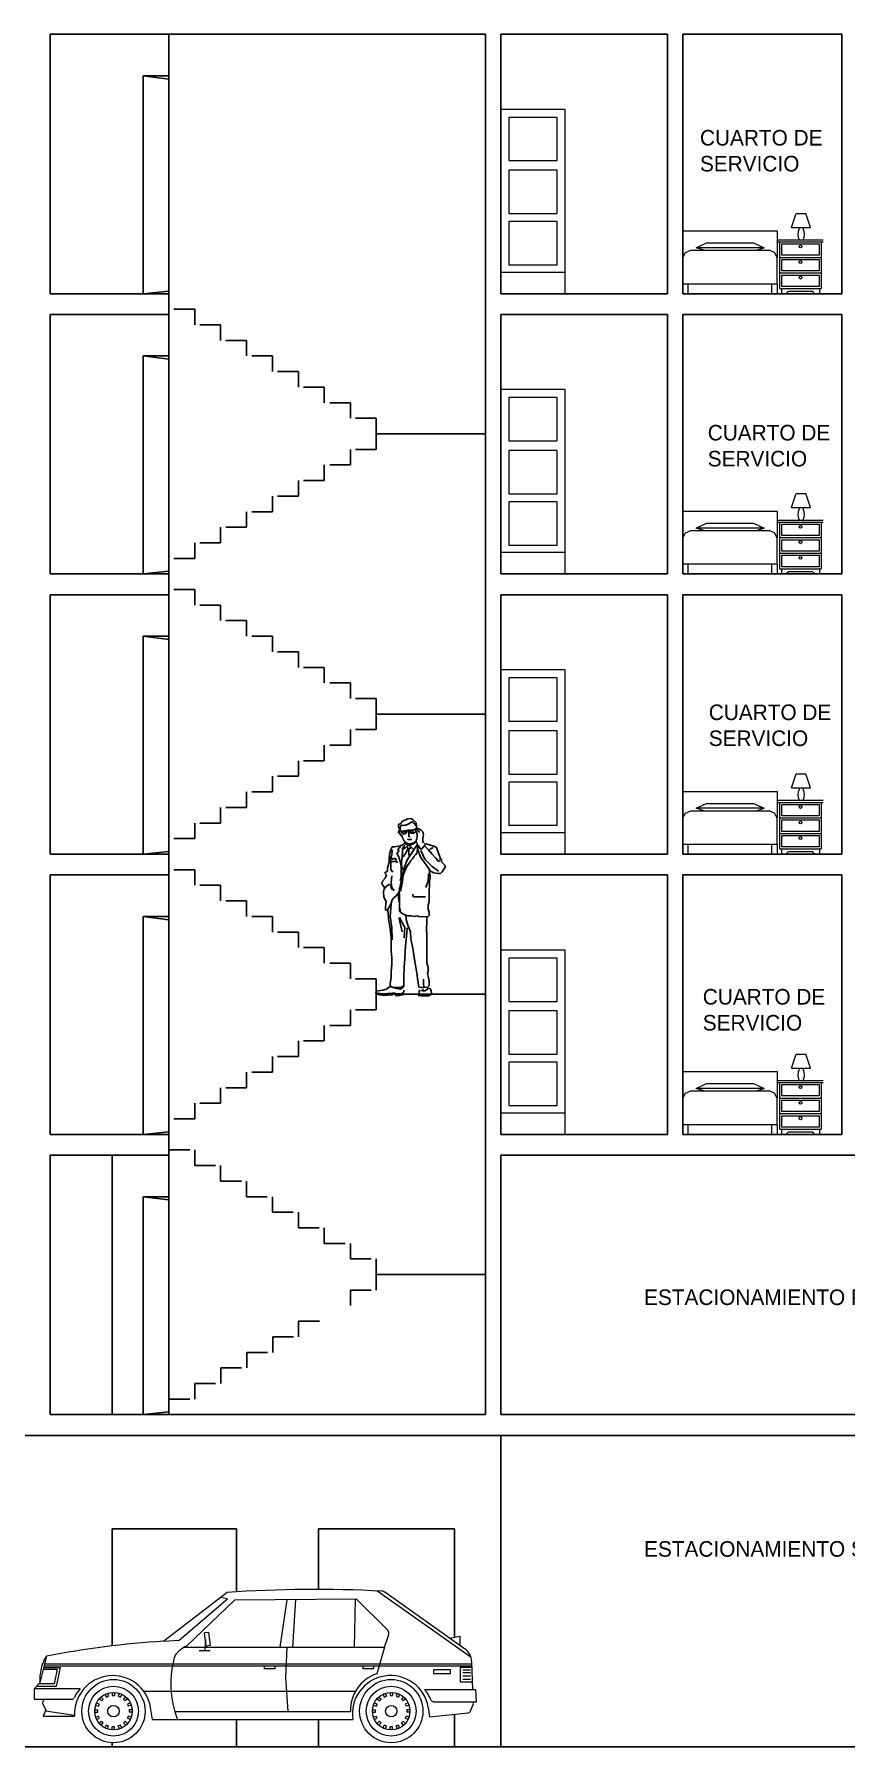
# Model space of a CAD drawing. Header units: metres. Extents: x -525 to 413, y -37 to 272.
# Drawn here: x 306.97 to 314.79, y 87.75 to 104.25 of the extents above; entities that cross this region are included whole.
import ezdxf

# ---------------------------------------------------------------- set-up
doc = ezdxf.new("R2010")
doc.units = ezdxf.units.M
doc.header["$MEASUREMENT"] = 0
doc.linetypes.add('0', pattern=[0])
doc.linetypes.add('DASHED', pattern=[70, 50, -20])
doc.layers.get('0').update_dxf_attribs({"color": 254})
for name, color, linetype, lineweight in [('0.Vehiculos', 254, 'Continuous', 13), ('AUTOS', 254, 'Continuous', 20), ('muebles', 254, 'Continuous', 5)]:
    doc.layers.add(name, color=color, linetype=linetype, lineweight=lineweight)
for name, color, linetype in [('CORTE123', 254, 'Continuous'), ('EFEC', 254, 'Continuous'), ('escalera', 254, 'DASHED'), ('PUERTAS', 254, 'Continuous'), ('TEXTURAS', 254, 'Continuous')]:
    doc.layers.add(name, color=color, linetype=linetype)
doc.styles.get("Standard").update_dxf_attribs({"font": 'HTOWERT.TTF', "height": 0.08})

# ---------------------------------------------------------------- blocks, each defined once
blk = doc.blocks.new('12FBED02')
at = {"color": 0, "linetype": 'ByBlock'}
for p, q in [((0, 26), (39, 26)), ((0, 15), (0, 26)), ((39, 26), (39, 15)), ((0, 15), (1.08, 17)), ((0, 4), (0, 15)), ((1.08, 17), (3.25, 18)), ((3.25, 18), (35.75, 18)), ((5.42, 19), (9.75, 21)), ((33.59, 19), (5.42, 19)), ((8.67, 18), (5.42, 19)), ((9.75, 21), (29.25, 21)), ((29.25, 21), (33.59, 19)), ((30.33, 18), (33.59, 19)), ((37.92, 17), (35.75, 18)), ((39, 15), (37.92, 17)), ((39, 4), (39, 15)), ((0, 4), (0, 0)), ((39, 4), (0, 4)), ((0, 0), (2.17, 0)), ((2.17, 0), (2.17, 4)), ((36.84, 0), (36.84, 4)), ((39, 0), (36.84, 0)), ((39, 4), (39, 0))]:
    blk.add_line(p, q, dxfattribs=at)
blk = doc.blocks.new('A$C5B027DEA')
at = {"color": 0}
for p, q in [((0.255, 1.726, -2.729), (0.229, 1.716, -2.729)), ((0.229, 1.716, -2.729), (0.229, 1.695, -2.729)), ((0.26, 1.742, -2.729), (0.255, 1.726, -2.729)), ((0.281, 1.758, -2.729), (0.26, 1.742, -2.729)), ((0.301, 1.763, -2.729), (0.281, 1.758, -2.729)), ((0.322, 1.773, -2.729), (0.301, 1.763, -2.729)), ((0.301, 1.711, -2.729), (0.327, 1.721, -2.729)), ((0.338, 1.778, -2.729), (0.322, 1.773, -2.729)), ((0.327, 1.721, -2.729), (0.353, 1.737, -2.729)), ((0.359, 1.773, -2.729), (0.338, 1.778, -2.729)), ((0.353, 1.737, -2.729), (0.374, 1.747, -2.729)), ((0.374, 1.768, -2.729), (0.359, 1.773, -2.729)), ((0.385, 1.752, -2.729), (0.374, 1.768, -2.729)), ((0.374, 1.747, -2.729), (0.374, 1.737, -2.729)), ((0.374, 1.737, -2.729), (0.379, 1.732, -2.729)), ((0.379, 1.732, -2.729), (0.395, 1.721, -2.729)), ((0.405, 1.732, -2.729), (0.385, 1.752, -2.729)), ((0.395, 1.721, -2.729), (0.4, 1.711, -2.729)), ((0.405, 1.716, -2.729), (0.405, 1.732, -2.729)), ((0.411, 1.68, -2.729), (0.405, 1.716, -2.729)), ((0.229, 1.695, -2.729), (0.239, 1.674, -2.729)), ((0.234, 1.654, -2.729), (0.229, 1.643, -2.729)), ((0.229, 1.628, -2.729), (0.234, 1.643, -2.729)), ((0.229, 1.643, -2.729), (0.229, 1.628, -2.729)), ((0.239, 1.674, -2.729), (0.234, 1.654, -2.729)), ((0.234, 1.654, -2.729), (0.244, 1.664, -2.729)), ((0.234, 1.654, -2.729), (0.239, 1.659, -2.729)), ((0.234, 1.643, -2.729), (0.234, 1.654, -2.729)), ((0.234, 1.643, -2.729), (0.234, 1.654, -2.729)), ((0.239, 1.633, -2.729), (0.234, 1.643, -2.729)), ((0.255, 1.602, -2.729), (0.238, 1.629, -2.729)), ((0.239, 1.659, -2.729), (0.244, 1.664, -2.729)), ((0.249, 1.648, -2.729), (0.239, 1.654, -2.729)), ((0.244, 1.685, -2.729), (0.249, 1.695, -2.729)), ((0.244, 1.664, -2.729), (0.244, 1.685, -2.729)), ((0.249, 1.695, -2.729), (0.26, 1.711, -2.729)), ((0.265, 1.648, -2.729), (0.249, 1.648, -2.729)), ((0.265, 1.633, -2.729), (0.255, 1.648, -2.729)), ((0.26, 1.607, -2.729), (0.255, 1.602, -2.729)), ((0.26, 1.711, -2.729), (0.275, 1.706, -2.729)), ((0.265, 1.602, -2.729), (0.26, 1.607, -2.729)), ((0.286, 1.654, -2.729), (0.265, 1.648, -2.729)), ((0.27, 1.622, -2.729), (0.265, 1.633, -2.729)), ((0.268, 1.587, -2.729), (0.265, 1.602, -2.729)), ((0.273, 1.572, -2.729), (0.268, 1.587, -2.729)), ((0.291, 1.622, -2.729), (0.27, 1.622, -2.729)), ((0.278, 1.567, -2.729), (0.273, 1.572, -2.729)), ((0.275, 1.706, -2.729), (0.291, 1.711, -2.729)), ((0.275, 1.638, -2.729), (0.301, 1.643, -2.729)), ((0.283, 1.554, -2.729), (0.278, 1.567, -2.729)), ((0.291, 1.55, -2.729), (0.283, 1.554, -2.729)), ((0.322, 1.659, -2.729), (0.286, 1.654, -2.729)), ((0.291, 1.711, -2.729), (0.301, 1.711, -2.729)), ((0.312, 1.638, -2.729), (0.291, 1.622, -2.729)), ((0.296, 1.544, -2.729), (0.291, 1.539, -2.729)), ((0.296, 1.544, -2.729), (0.322, 1.524, -2.729)), ((0.312, 1.659, -2.729), (0.312, 1.648, -2.729)), ((0.312, 1.648, -2.729), (0.312, 1.638, -2.729)), ((0.327, 1.659, -2.729), (0.322, 1.659, -2.729)), ((0.322, 1.57, -2.729), (0.338, 1.565, -2.729)), ((0.322, 1.565, -2.729), (0.322, 1.57, -2.729)), ((0.327, 1.565, -2.729), (0.322, 1.565, -2.729)), ((0.338, 1.659, -2.729), (0.327, 1.659, -2.729)), ((0.327, 1.648, -2.729), (0.333, 1.638, -2.729)), ((0.343, 1.565, -2.729), (0.327, 1.565, -2.729)), ((0.333, 1.638, -2.729), (0.333, 1.628, -2.729)), ((0.333, 1.628, -2.729), (0.333, 1.622, -2.729)), ((0.333, 1.622, -2.729), (0.333, 1.596, -2.729)), ((0.333, 1.596, -2.729), (0.338, 1.591, -2.729)), ((0.343, 1.659, -2.729), (0.338, 1.659, -2.729)), ((0.338, 1.591, -2.729), (0.343, 1.596, -2.729)), ((0.374, 1.659, -2.729), (0.343, 1.659, -2.729)), ((0.343, 1.654, -2.729), (0.348, 1.633, -2.729)), ((0.353, 1.565, -2.729), (0.343, 1.565, -2.729)), ((0.348, 1.633, -2.729), (0.353, 1.628, -2.729)), ((0.353, 1.628, -2.729), (0.369, 1.628, -2.729)), ((0.364, 1.565, -2.729), (0.353, 1.565, -2.729)), ((0.359, 1.643, -2.729), (0.379, 1.643, -2.729)), ((0.369, 1.628, -2.729), (0.385, 1.628, -2.729)), ((0.379, 1.664, -2.729), (0.374, 1.659, -2.729)), ((0.374, 1.529, -2.729), (0.395, 1.544, -2.729)), ((0.395, 1.669, -2.729), (0.379, 1.664, -2.729)), ((0.385, 1.628, -2.729), (0.395, 1.638, -2.729)), ((0.39, 1.534, -2.729), (0.405, 1.544, -2.729)), ((0.4, 1.674, -2.729), (0.395, 1.669, -2.729)), ((0.395, 1.638, -2.729), (0.405, 1.638, -2.729)), ((0.404, 1.648, -2.729), (0.397, 1.661, -2.729)), ((0.4, 1.711, -2.729), (0.411, 1.695, -2.729)), ((0.411, 1.68, -2.729), (0.4, 1.674, -2.729)), ((0.4, 1.674, -2.729), (0.411, 1.669, -2.729)), ((0.411, 1.674, -2.729), (0.4, 1.674, -2.729)), ((0.416, 1.622, -2.729), (0.404, 1.648, -2.729)), ((0.405, 1.555, -2.729), (0.411, 1.576, -2.729)), ((0.405, 1.539, -2.729), (0.405, 1.555, -2.729)), ((0.436, 1.674, -2.729), (0.411, 1.674, -2.729)), ((0.411, 1.669, -2.729), (0.426, 1.648, -2.729)), ((0.411, 1.576, -2.729), (0.416, 1.591, -2.729)), ((0.416, 1.617, -2.729), (0.416, 1.622, -2.729)), ((0.416, 1.602, -2.729), (0.416, 1.617, -2.729)), ((0.416, 1.591, -2.729), (0.416, 1.602, -2.729)), ((0.426, 1.648, -2.729), (0.442, 1.638, -2.729)), ((0.457, 1.659, -2.729), (0.436, 1.674, -2.729)), ((0.476, 1.639, -2.729), (0.457, 1.659, -2.729)), ((0.473, 1.586, -2.729), (0.478, 1.612, -2.729)), ((0.473, 1.565, -2.729), (0.473, 1.586, -2.729)), ((0.473, 1.544, -2.729), (0.473, 1.565, -2.729)), ((0.478, 1.534, -2.729), (0.473, 1.544, -2.729)), ((0.476, 1.628, -2.729), (0.476, 1.639, -2.729)), ((0.478, 1.612, -2.729), (0.476, 1.628, -2.729)), ((0.135, 1.368, -2.729), (0.14, 1.42, -2.729)), ((0.14, 1.42, -2.729), (0.151, 1.466, -2.729)), ((0.151, 1.466, -2.729), (0.161, 1.466, -2.729)), ((0.161, 1.414, -2.729), (0.151, 1.383, -2.729)), ((0.151, 1.383, -2.729), (0.151, 1.264, -2.729)), ((0.156, 1.472, -2.729), (0.166, 1.492, -2.729)), ((0.166, 1.378, -2.729), (0.156, 1.373, -2.729)), ((0.161, 1.466, -2.729), (0.166, 1.451, -2.729)), ((0.166, 1.451, -2.729), (0.161, 1.414, -2.729)), ((0.166, 1.492, -2.729), (0.192, 1.492, -2.729)), ((0.177, 1.362, -2.729), (0.166, 1.378, -2.729)), ((0.197, 1.378, -2.729), (0.182, 1.373, -2.729)), ((0.192, 1.492, -2.729), (0.223, 1.498, -2.729)), ((0.208, 1.357, -2.729), (0.197, 1.378, -2.729)), ((0.213, 1.425, -2.729), (0.234, 1.456, -2.729)), ((0.229, 1.399, -2.729), (0.213, 1.425, -2.729)), ((0.218, 1.466, -2.729), (0.229, 1.477, -2.729)), ((0.234, 1.456, -2.729), (0.218, 1.466, -2.729)), ((0.223, 1.498, -2.729), (0.249, 1.503, -2.729)), ((0.229, 1.477, -2.729), (0.249, 1.492, -2.729)), ((0.244, 1.347, -2.729), (0.229, 1.399, -2.729)), ((0.249, 1.503, -2.729), (0.27, 1.513, -2.729)), ((0.265, 1.394, -2.729), (0.26, 1.342, -2.729)), ((0.27, 1.44, -2.729), (0.265, 1.394, -2.729)), ((0.27, 1.513, -2.729), (0.286, 1.529, -2.729)), ((0.291, 1.513, -2.729), (0.27, 1.477, -2.729)), ((0.27, 1.477, -2.729), (0.27, 1.44, -2.729)), ((0.275, 1.466, -2.729), (0.286, 1.477, -2.729)), ((0.286, 1.409, -2.729), (0.275, 1.394, -2.729)), ((0.286, 1.477, -2.729), (0.301, 1.487, -2.729)), ((0.301, 1.43, -2.729), (0.286, 1.409, -2.729)), ((0.291, 1.539, -2.729), (0.291, 1.529, -2.729)), ((0.291, 1.529, -2.729), (0.307, 1.518, -2.729)), ((0.301, 1.487, -2.729), (0.317, 1.498, -2.729)), ((0.312, 1.451, -2.729), (0.301, 1.43, -2.729)), ((0.307, 1.518, -2.729), (0.322, 1.513, -2.729)), ((0.327, 1.378, -2.729), (0.307, 1.336, -2.729)), ((0.312, 1.492, -2.729), (0.322, 1.487, -2.729)), ((0.322, 1.472, -2.729), (0.312, 1.451, -2.729)), ((0.317, 1.498, -2.729), (0.327, 1.508, -2.729)), ((0.322, 1.524, -2.729), (0.348, 1.524, -2.729)), ((0.322, 1.513, -2.729), (0.338, 1.508, -2.729)), ((0.322, 1.487, -2.729), (0.322, 1.472, -2.729)), ((0.327, 1.508, -2.729), (0.338, 1.508, -2.729)), ((0.359, 1.425, -2.729), (0.327, 1.378, -2.729)), ((0.333, 1.477, -2.729), (0.333, 1.466, -2.729)), ((0.338, 1.477, -2.729), (0.333, 1.477, -2.729)), ((0.333, 1.466, -2.729), (0.333, 1.435, -2.729)), ((0.333, 1.435, -2.729), (0.333, 1.409, -2.729)), ((0.333, 1.409, -2.729), (0.338, 1.404, -2.729)), ((0.338, 1.508, -2.729), (0.353, 1.513, -2.729)), ((0.338, 1.508, -2.729), (0.343, 1.503, -2.729)), ((0.353, 1.482, -2.729), (0.338, 1.477, -2.729)), ((0.343, 1.503, -2.729), (0.353, 1.492, -2.729)), ((0.348, 1.524, -2.729), (0.374, 1.529, -2.729)), ((0.348, 1.498, -2.729), (0.353, 1.482, -2.729)), ((0.353, 1.513, -2.729), (0.369, 1.518, -2.729)), ((0.353, 1.492, -2.729), (0.369, 1.477, -2.729)), ((0.353, 1.357, -2.729), (0.369, 1.373, -2.729)), ((0.39, 1.477, -2.729), (0.359, 1.425, -2.729)), ((0.369, 1.518, -2.729), (0.374, 1.518, -2.729)), ((0.369, 1.477, -2.729), (0.374, 1.472, -2.729)), ((0.369, 1.373, -2.729), (0.385, 1.399, -2.729)), ((0.374, 1.518, -2.729), (0.39, 1.534, -2.729)), ((0.385, 1.399, -2.729), (0.4, 1.414, -2.729)), ((0.421, 1.518, -2.729), (0.39, 1.477, -2.729)), ((0.4, 1.414, -2.729), (0.411, 1.43, -2.729)), ((0.416, 1.529, -2.729), (0.405, 1.539, -2.729)), ((0.411, 1.43, -2.729), (0.416, 1.435, -2.729)), ((0.416, 1.508, -2.729), (0.416, 1.529, -2.729)), ((0.421, 1.498, -2.729), (0.416, 1.472, -2.729)), ((0.416, 1.472, -2.729), (0.426, 1.487, -2.729)), ((0.416, 1.461, -2.729), (0.426, 1.461, -2.729)), ((0.416, 1.451, -2.729), (0.416, 1.461, -2.729)), ((0.416, 1.435, -2.729), (0.416, 1.451, -2.729)), ((0.426, 1.508, -2.729), (0.421, 1.498, -2.729)), ((0.426, 1.487, -2.729), (0.431, 1.503, -2.729)), ((0.426, 1.466, -2.729), (0.436, 1.425, -2.729)), ((0.431, 1.503, -2.729), (0.436, 1.492, -2.729)), ((0.436, 1.492, -2.729), (0.447, 1.477, -2.729)), ((0.436, 1.425, -2.729), (0.457, 1.378, -2.729)), ((0.447, 1.477, -2.729), (0.457, 1.466, -2.729)), ((0.452, 1.456, -2.729), (0.494, 1.368, -2.729)), ((0.457, 1.466, -2.729), (0.478, 1.492, -2.729)), ((0.457, 1.378, -2.729), (0.499, 1.321, -2.729)), ((0.478, 1.492, -2.729), (0.499, 1.518, -2.729)), ((0.499, 1.518, -2.729), (0.488, 1.529, -2.729)), ((0.494, 1.498, -2.729), (0.525, 1.466, -2.729)), ((0.54, 1.513, -2.729), (0.504, 1.524, -2.729)), ((0.525, 1.466, -2.729), (0.566, 1.42, -2.729)), ((0.582, 1.498, -2.729), (0.54, 1.513, -2.729)), ((0.54, 1.461, -2.729), (0.551, 1.472, -2.729)), ((0.551, 1.472, -2.729), (0.577, 1.487, -2.729)), ((0.566, 1.42, -2.729), (0.603, 1.378, -2.729)), ((0.608, 1.487, -2.729), (0.582, 1.498, -2.729)), ((0.603, 1.378, -2.729), (0.629, 1.347, -2.729)), ((0.629, 1.43, -2.729), (0.608, 1.487, -2.729)), ((0.652, 1.366, -2.729), (0.629, 1.43, -2.729)), ((0.66, 1.362, -2.729), (0.639, 1.373, -2.729)), ((0.094, 1.238, -2.729), (0.114, 1.243, -2.729)), ((0.094, 1.227, -2.729), (0.094, 1.238, -2.729)), ((0.109, 1.212, -2.729), (0.094, 1.227, -2.729)), ((0.094, 1.18, -2.729), (0.109, 1.212, -2.729)), ((0.114, 1.243, -2.729), (0.12, 1.258, -2.729)), ((0.12, 1.284, -2.729), (0.135, 1.336, -2.729)), ((0.12, 1.258, -2.729), (0.12, 1.284, -2.729)), ((0.135, 1.336, -2.729), (0.135, 1.368, -2.729)), ((0.151, 1.331, -2.729), (0.156, 1.342, -2.729)), ((0.151, 1.264, -2.729), (0.171, 1.238, -2.729)), ((0.156, 1.342, -2.729), (0.171, 1.347, -2.729)), ((0.156, 1.134, -2.729), (0.161, 1.201, -2.729)), ((0.171, 1.347, -2.729), (0.187, 1.347, -2.729)), ((0.187, 1.347, -2.729), (0.203, 1.347, -2.729)), ((0.203, 1.347, -2.729), (0.213, 1.342, -2.729)), ((0.213, 1.342, -2.729), (0.218, 1.331, -2.729)), ((0.255, 1.3, -2.729), (0.244, 1.347, -2.729)), ((0.255, 1.243, -2.729), (0.255, 1.3, -2.729)), ((0.255, 1.196, -2.729), (0.255, 1.243, -2.729)), ((0.27, 1.217, -2.729), (0.255, 1.144, -2.729)), ((0.26, 1.342, -2.729), (0.26, 1.305, -2.729)), ((0.26, 1.305, -2.729), (0.27, 1.274, -2.729)), ((0.265, 1.128, -2.729), (0.275, 1.206, -2.729)), ((0.286, 1.279, -2.729), (0.27, 1.217, -2.729)), ((0.27, 1.274, -2.729), (0.27, 1.264, -2.729)), ((0.275, 1.206, -2.729), (0.291, 1.253, -2.729)), ((0.307, 1.336, -2.729), (0.286, 1.279, -2.729)), ((0.291, 1.253, -2.729), (0.312, 1.295, -2.729)), ((0.312, 1.295, -2.729), (0.327, 1.316, -2.729)), ((0.327, 1.316, -2.729), (0.343, 1.336, -2.729)), ((0.343, 1.336, -2.729), (0.353, 1.357, -2.729)), ((0.494, 1.368, -2.729), (0.566, 1.295, -2.729)), ((0.499, 1.321, -2.729), (0.54, 1.264, -2.729)), ((0.53, 1.222, -2.729), (0.525, 1.149, -2.729)), ((0.54, 1.264, -2.729), (0.54, 1.227, -2.729)), ((0.54, 1.264, -2.729), (0.551, 1.248, -2.729)), ((0.54, 1.227, -2.729), (0.546, 1.206, -2.729)), ((0.546, 1.206, -2.729), (0.546, 1.175, -2.729)), ((0.551, 1.248, -2.729), (0.582, 1.232, -2.729)), ((0.566, 1.295, -2.729), (0.629, 1.248, -2.729)), ((0.582, 1.232, -2.729), (0.629, 1.227, -2.729)), ((0.629, 1.347, -2.729), (0.644, 1.352, -2.729)), ((0.629, 1.227, -2.729), (0.65, 1.227, -2.729)), ((0.65, 1.227, -2.729), (0.665, 1.243, -2.729)), ((0.66, 1.342, -2.729), (0.66, 1.362, -2.729)), ((0.696, 1.305, -2.729), (0.66, 1.342, -2.729)), ((0.665, 1.243, -2.729), (0.696, 1.29, -2.729)), ((0.696, 1.29, -2.729), (0.696, 1.305, -2.729)), ((0.062, 1.118, -2.729), (0.068, 1.149, -2.729)), ((0.073, 1.108, -2.729), (0.062, 1.118, -2.729)), ((0.068, 1.149, -2.729), (0.094, 1.18, -2.729)), ((0.094, 1.076, -2.729), (0.073, 1.108, -2.729)), ((0.078, 1.035, -2.729), (0.083, 1.066, -2.729)), ((0.083, 0.993, -2.729), (0.078, 1.035, -2.729)), ((0.083, 1.066, -2.729), (0.104, 1.097, -2.729)), ((0.104, 1.097, -2.729), (0.13, 1.113, -2.729)), ((0.13, 1.113, -2.729), (0.135, 1.118, -2.729)), ((0.135, 1.118, -2.729), (0.151, 1.102, -2.729)), ((0.151, 1.102, -2.729), (0.156, 1.076, -2.729)), ((0.161, 1.087, -2.729), (0.156, 1.134, -2.729)), ((0.156, 1.076, -2.729), (0.177, 1.061, -2.729)), ((0.187, 1.056, -2.729), (0.161, 1.087, -2.729)), ((0.177, 1.061, -2.729), (0.187, 1.056, -2.729)), ((0.234, 1.04, -2.729), (0.203, 0.998, -2.729)), ((0.234, 1.035, -2.729), (0.229, 1.009, -2.729)), ((0.239, 1.071, -2.729), (0.234, 1.035, -2.729)), ((0.255, 1.144, -2.729), (0.239, 1.071, -2.729)), ((0.244, 1.154, -2.729), (0.255, 1.196, -2.729)), ((0.249, 1.045, -2.729), (0.265, 1.128, -2.729)), ((0.525, 1.149, -2.729), (0.504, 1.087, -2.729)), ((0.54, 1.102, -2.729), (0.535, 1.061, -2.729)), ((0.535, 1.061, -2.729), (0.535, 1.024, -2.729)), ((0.546, 1.175, -2.729), (0.54, 1.154, -2.729)), ((0.54, 1.154, -2.729), (0.54, 1.134, -2.729)), ((0.54, 1.134, -2.729), (0.54, 1.102, -2.729)), ((0.094, 0.962, -2.729), (0.083, 0.993, -2.729)), ((0.104, 0.946, -2.729), (0.094, 0.962, -2.729)), ((0.099, 0.889, -2.729), (0.104, 0.946, -2.729)), ((0.099, 0.858, -2.729), (0.099, 0.889, -2.729)), ((0.109, 0.858, -2.729), (0.099, 0.858, -2.729)), ((0.12, 0.863, -2.729), (0.109, 0.858, -2.729)), ((0.13, 0.879, -2.729), (0.12, 0.863, -2.729)), ((0.12, 0.868, -2.729), (0.125, 0.832, -2.729)), ((0.151, 0.92, -2.729), (0.13, 0.879, -2.729)), ((0.145, 0.796, -2.729), (0.156, 0.92, -2.729)), ((0.166, 0.962, -2.729), (0.151, 0.92, -2.729)), ((0.182, 0.983, -2.729), (0.166, 0.962, -2.729)), ((0.203, 0.998, -2.729), (0.182, 0.983, -2.729)), ((0.229, 1.009, -2.729), (0.229, 0.983, -2.729)), ((0.229, 0.983, -2.729), (0.239, 0.926, -2.729)), ((0.239, 1.004, -2.729), (0.239, 1.024, -2.729)), ((0.239, 0.967, -2.729), (0.239, 1.004, -2.729)), ((0.239, 0.931, -2.729), (0.239, 0.967, -2.729)), ((0.239, 0.9, -2.729), (0.239, 0.931, -2.729)), ((0.239, 0.926, -2.729), (0.239, 0.889, -2.729)), ((0.239, 0.853, -2.729), (0.239, 0.9, -2.729)), ((0.239, 0.889, -2.729), (0.249, 0.848, -2.729)), ((0.374, 1.019, -2.729), (0.374, 1.004, -2.729)), ((0.374, 1.004, -2.729), (0.379, 0.993, -2.729)), ((0.379, 0.993, -2.729), (0.395, 0.993, -2.729)), ((0.395, 0.993, -2.729), (0.436, 0.993, -2.729)), ((0.436, 0.993, -2.729), (0.478, 0.993, -2.729)), ((0.478, 0.993, -2.729), (0.499, 0.993, -2.729)), ((0.535, 0.946, -2.729), (0.525, 0.91, -2.729)), ((0.525, 0.91, -2.729), (0.525, 0.868, -2.729)), ((0.525, 0.868, -2.729), (0.535, 0.837, -2.729)), ((0.535, 1.024, -2.729), (0.535, 0.988, -2.729)), ((0.535, 0.988, -2.729), (0.535, 0.946, -2.729)), ((0.125, 0.832, -2.729), (0.13, 0.77, -2.729)), ((0.13, 0.77, -2.729), (0.145, 0.671, -2.729)), ((0.161, 0.686, -2.729), (0.145, 0.796, -2.729)), ((0.166, 0.562, -2.729), (0.161, 0.686, -2.729)), ((0.239, 0.785, -2.729), (0.234, 0.775, -2.729)), ((0.234, 0.775, -2.729), (0.265, 0.64, -2.729)), ((0.255, 0.832, -2.729), (0.239, 0.853, -2.729)), ((0.291, 0.686, -2.729), (0.239, 0.785, -2.729)), ((0.286, 0.816, -2.729), (0.255, 0.832, -2.729)), ((0.322, 0.801, -2.729), (0.286, 0.816, -2.729)), ((0.286, 0.582, -2.729), (0.291, 0.686, -2.729)), ((0.307, 0.764, -2.729), (0.301, 0.816, -2.729)), ((0.322, 0.707, -2.729), (0.307, 0.764, -2.729)), ((0.359, 0.801, -2.729), (0.322, 0.801, -2.729)), ((0.348, 0.64, -2.729), (0.322, 0.707, -2.729)), ((0.39, 0.796, -2.729), (0.359, 0.801, -2.729)), ((0.411, 0.801, -2.729), (0.39, 0.796, -2.729)), ((0.431, 0.796, -2.729), (0.411, 0.801, -2.729)), ((0.468, 0.79, -2.729), (0.431, 0.796, -2.729)), ((0.525, 0.796, -2.729), (0.468, 0.79, -2.729)), ((0.514, 0.754, -2.729), (0.509, 0.655, -2.729)), ((0.514, 0.79, -2.729), (0.514, 0.754, -2.729)), ((0.535, 0.806, -2.729), (0.525, 0.796, -2.729)), ((0.535, 0.837, -2.729), (0.535, 0.806, -2.729)), ((0.145, 0.671, -2.729), (0.156, 0.577, -2.729)), ((0.156, 0.577, -2.729), (0.156, 0.447, -2.729)), ((0.296, 0.452, -2.729), (0.301, 0.536, -2.729)), ((0.301, 0.536, -2.729), (0.312, 0.629, -2.729)), ((0.312, 0.629, -2.729), (0.317, 0.681, -2.729)), ((0.353, 0.567, -2.729), (0.348, 0.64, -2.729)), ((0.374, 0.478, -2.729), (0.353, 0.567, -2.729)), ((0.509, 0.655, -2.729), (0.514, 0.624, -2.729)), ((0.514, 0.624, -2.729), (0.514, 0.598, -2.729)), ((0.514, 0.598, -2.729), (0.514, 0.556, -2.729)), ((0.514, 0.556, -2.729), (0.514, 0.515, -2.729)), ((0.514, 0.515, -2.729), (0.514, 0.468, -2.729)), ((0.156, 0.447, -2.729), (0.161, 0.385, -2.729)), ((0.161, 0.385, -2.729), (0.161, 0.317, -2.729)), ((0.286, 0.286, -2.729), (0.291, 0.369, -2.729)), ((0.291, 0.369, -2.729), (0.296, 0.452, -2.729)), ((0.385, 0.385, -2.729), (0.374, 0.478, -2.729)), ((0.4, 0.307, -2.729), (0.385, 0.385, -2.729)), ((0.514, 0.468, -2.729), (0.514, 0.432, -2.729)), ((0.514, 0.432, -2.729), (0.514, 0.364, -2.729)), ((0.514, 0.364, -2.729), (0.514, 0.328, -2.729)), ((0.156, 0.182, -2.729), (0.145, 0.125, -2.729)), ((0.161, 0.317, -2.729), (0.156, 0.244, -2.729)), ((0.156, 0.244, -2.729), (0.156, 0.182, -2.729)), ((0.281, 0.192, -2.729), (0.286, 0.286, -2.729)), ((0.281, 0.125, -2.729), (0.281, 0.192, -2.729)), ((0.411, 0.229, -2.729), (0.4, 0.307, -2.729)), ((0.421, 0.151, -2.729), (0.411, 0.229, -2.729)), ((0.514, 0.328, -2.729), (0.525, 0.286, -2.729)), ((0.525, 0.244, -2.729), (0.52, 0.224, -2.729)), ((0.52, 0.224, -2.729), (0.525, 0.198, -2.729)), ((0.525, 0.286, -2.729), (0.525, 0.244, -2.729)), ((0.525, 0.198, -2.729), (0.535, 0.146, -2.729)), ((0.005, 0.047, -2.729), (0, 0.031, -2.729)), ((0, 0.031, -2.729), (0.068, 0.021, -2.729)), ((0.026, 0.052, -2.729), (0.005, 0.047, -2.729)), ((0.005, 0.016, -2.729), (0.078, 0.005, -2.729)), ((0.073, 0.057, -2.729), (0.026, 0.052, -2.729)), ((0.068, 0.021, -2.729), (0.166, 0.026, -2.729)), ((0.109, 0.068, -2.729), (0.073, 0.057, -2.729)), ((0.078, 0.005, -2.729), (0.166, 0.01, -2.729)), ((0.13, 0.083, -2.729), (0.109, 0.068, -2.729)), ((0.151, 0.094, -2.729), (0.13, 0.083, -2.729)), ((0.145, 0.125, -2.729), (0.145, 0.099, -2.729)), ((0.145, 0.099, -2.729), (0.171, 0.083, -2.729)), ((0.166, 0.026, -2.729), (0.192, 0.026, -2.729)), ((0.166, 0.01, -2.729), (0.182, 0.021, -2.729)), ((0.171, 0.083, -2.729), (0.197, 0.083, -2.729)), ((0.208, 0.073, -2.729), (0.177, 0.083, -2.729)), ((0.192, 0.026, -2.729), (0.203, 0.021, -2.729)), ((0.197, 0.083, -2.729), (0.249, 0.083, -2.729)), ((0.197, 0.005, -2.729), (0.239, 0.005, -2.729)), ((0.203, 0.021, -2.729), (0.26, 0.021, -2.729)), ((0.244, 0.068, -2.729), (0.208, 0.073, -2.729)), ((0.239, 0.005, -2.729), (0.275, 0.01, -2.729)), ((0.275, 0.083, -2.729), (0.244, 0.068, -2.729)), ((0.249, 0.083, -2.729), (0.281, 0.094, -2.729)), ((0.26, 0.021, -2.729), (0.281, 0.036, -2.729)), ((0.265, 0.099, -2.729), (0.27, 0.078, -2.729)), ((0.27, 0.078, -2.729), (0.275, 0.083, -2.729)), ((0.281, 0.094, -2.729), (0.281, 0.125, -2.729)), ((0.281, 0.036, -2.729), (0.281, 0.057, -2.729)), ((0.431, 0.088, -2.729), (0.421, 0.151, -2.729)), ((0.426, 0.005, -2.729), (0.457, 0, -2.729)), ((0.457, 0.083, -2.729), (0.431, 0.088, -2.729)), ((0.436, 0.042, -2.729), (0.431, 0.021, -2.729)), ((0.431, 0.021, -2.729), (0.447, 0.016, -2.729)), ((0.442, 0.062, -2.729), (0.436, 0.042, -2.729)), ((0.447, 0.016, -2.729), (0.473, 0.016, -2.729)), ((0.483, 0.083, -2.729), (0.457, 0.083, -2.729)), ((0.462, 0.057, -2.729), (0.483, 0.062, -2.729)), ((0.462, 0.052, -2.729), (0.462, 0.057, -2.729)), ((0.468, 0.052, -2.729), (0.462, 0.052, -2.729)), ((0.494, 0.052, -2.729), (0.468, 0.052, -2.729)), ((0.473, 0.016, -2.729), (0.504, 0.016, -2.729)), ((0.478, 0.125, -2.729), (0.478, 0.166, -2.729)), ((0.483, 0.088, -2.729), (0.478, 0.125, -2.729)), ((0.52, 0.088, -2.729), (0.483, 0.083, -2.729)), ((0.514, 0.062, -2.729), (0.494, 0.052, -2.729)), ((0.504, 0.016, -2.729), (0.53, 0.016, -2.729)), ((0.525, 0.078, -2.729), (0.514, 0.062, -2.729)), ((0.535, 0.104, -2.729), (0.52, 0.088, -2.729)), ((0.546, 0.073, -2.729), (0.525, 0.078, -2.729)), ((0.53, 0.016, -2.729), (0.556, 0.021, -2.729)), ((0.53, 0, -2.729), (0.561, 0.016, -2.729)), ((0.535, 0.146, -2.729), (0.535, 0.104, -2.729)), ((0.556, 0.052, -2.729), (0.546, 0.073, -2.729)), ((0.561, 0.031, -2.729), (0.556, 0.052, -2.729)), ((0.556, 0.021, -2.729), (0.561, 0.031, -2.729)), ((0.457, 0, -2.729), (0.53, 0, -2.729))]:
    blk.add_line(p, q, dxfattribs=at)
blk = doc.blocks.new('PE-07')
blk.add_blockref('A$C5B027DEA', (-0.504, -0.016, 2.729))

msp = doc.modelspace()

# ---------------------------------------------------------------- linework, layer by layer
at = {"linetype": '0', "ltscale": 0.004}
for p, q in [((308.267, 90.952), (308.267, 104.252)), ((326.468, 87.752), (291.467, 87.752))]:
    msp.add_line(p, q, dxfattribs=at)
for p, q in [((311.318, 90.952), (311.318, 104.252)), ((313.073, 104.252), (313.073, 101.752)), ((313.223, 104.252), (313.223, 101.752)), ((314.754, 104.252), (314.754, 101.752)), ((313.073, 101.552), (313.073, 99.052)), ((313.223, 101.552), (313.223, 99.052)), ((314.754, 101.552), (314.754, 99.052)), ((313.073, 98.852), (313.073, 96.352)), ((313.223, 98.852), (313.223, 96.352)), ((314.754, 98.852), (314.754, 96.352)), ((313.073, 96.152), (313.073, 93.652)), ((313.223, 96.152), (313.223, 93.652)), ((314.754, 96.152), (314.754, 93.652))]:
    msp.add_line(p, q)
at = {"layer": '0.Vehiculos', "linetype": 'Continuous'}
msp.add_line((310.983, 88.459), (310.983, 88.494), dxfattribs=at)
at = {"layer": 'AUTOS', "linetype": 'Continuous'}
for p, q in [((308.827, 89.238), (308.217, 88.769)), ((308.366, 88.78), (308.831, 89.178)), ((308.898, 89.164), (308.436, 88.722)), ((308.831, 89.178), (308.762, 89.189)), ((310.075, 89.175), (308.898, 89.164)), ((309.404, 89.169), (309.335, 88.712)), ((309.488, 89.17), (309.458, 88.712)), ((310.064, 89.175), (310.053, 88.712)), ((310.372, 88.881), (310.075, 89.175)), ((311.18, 88.612), (310.272, 89.254)), ((311.118, 88.696), (310.348, 89.241)), ((308.217, 88.769), (308.366, 88.78)), ((308.65, 88.854), (308.61, 88.849)), ((308.627, 88.721), (308.61, 88.849)), ((308.618, 88.785), (308.612, 88.678)), ((308.666, 88.727), (308.65, 88.854)), ((310.346, 88.712), (310.385, 88.825)), ((310.976, 88.797), (311.073, 88.818)), ((311.073, 88.818), (311.073, 88.728)), ((307.085, 88.625), (307.023, 88.367)), ((308.418, 88.712), (310.346, 88.712)), ((308.558, 88.678), (308.665, 88.678)), ((308.666, 88.727), (308.627, 88.721)), ((309.405, 88.712), (309.392, 88.418)), ((310.346, 88.712), (310.271, 88.454)), ((311.073, 88.733), (311.073, 88.733)), ((307.055, 88.499), (307.19, 88.499)), ((307.059, 88.517), (307.217, 88.517)), ((307.063, 88.552), (311.187, 88.552)), ((307.063, 88.533), (311.188, 88.533)), ((307.19, 88.499), (307.161, 88.357)), ((307.217, 88.517), (307.18, 88.334)), ((309.188, 88.503), (309.188, 88.533)), ((309.289, 88.503), (309.188, 88.503)), ((309.289, 88.533), (309.289, 88.503)), ((310.14, 88.503), (310.14, 88.533)), ((310.24, 88.503), (310.14, 88.503)), ((310.24, 88.533), (310.24, 88.503)), ((310.817, 88.494), (310.817, 88.459)), ((310.983, 88.494), (310.817, 88.494)), ((310.817, 88.459), (310.983, 88.459)), ((311.074, 88.516), (311.074, 88.377)), ((311.189, 88.516), (311.074, 88.516)), ((311.1, 88.494), (311.176, 88.494)), ((311.1, 88.467), (311.176, 88.467)), ((311.198, 88.305), (311.186, 88.571)), ((307.023, 88.367), (306.968, 88.311)), ((307.41, 88.311), (306.968, 88.311)), ((307.18, 88.334), (306.991, 88.334)), ((307.161, 88.357), (307.014, 88.357)), ((307.72, 88.276), (307.72, 88.246)), ((307.743, 88.276), (307.743, 88.246)), ((308.021, 88.288), (310.066, 88.288)), ((309.392, 88.418), (309.412, 88.092)), ((310.399, 88.276), (310.399, 88.246)), ((310.422, 88.276), (310.422, 88.246)), ((310.732, 88.305), (311.226, 88.305)), ((311.074, 88.377), (311.195, 88.377)), ((311.1, 88.436), (311.176, 88.436)), ((311.1, 88.402), (311.176, 88.402)), ((311.231, 88.186), (311.226, 88.305)), ((306.968, 88.21), (307.33, 88.21)), ((307.064, 88.21), (307.045, 88.176)), ((307.045, 88.176), (307.081, 88.107)), ((307.56, 88.154), (307.588, 88.142)), ((307.569, 88.175), (307.597, 88.163)), ((307.588, 88.142), (307.597, 88.163)), ((307.596, 88.215), (307.617, 88.194)), ((307.612, 88.231), (307.633, 88.21)), ((307.617, 88.194), (307.633, 88.21)), ((307.652, 88.258), (307.663, 88.23)), ((307.663, 88.23), (307.684, 88.239)), ((307.673, 88.267), (307.684, 88.239)), ((307.72, 88.246), (307.743, 88.246)), ((307.79, 88.267), (307.778, 88.239)), ((307.778, 88.239), (307.8, 88.23)), ((307.811, 88.258), (307.8, 88.23)), ((307.851, 88.231), (307.83, 88.21)), ((307.83, 88.21), (307.846, 88.194)), ((307.868, 88.215), (307.846, 88.194)), ((307.894, 88.175), (307.866, 88.163)), ((307.866, 88.163), (307.875, 88.142)), ((307.903, 88.154), (307.875, 88.142)), ((308.109, 88.014), (308.089, 88.13)), ((310.239, 88.154), (310.267, 88.142)), ((310.248, 88.175), (310.276, 88.163)), ((310.267, 88.142), (310.276, 88.163)), ((310.274, 88.215), (310.296, 88.194)), ((310.291, 88.231), (310.312, 88.21)), ((310.296, 88.194), (310.312, 88.21)), ((310.331, 88.258), (310.342, 88.23)), ((310.342, 88.23), (310.364, 88.239)), ((310.352, 88.267), (310.364, 88.239)), ((310.399, 88.246), (310.422, 88.246)), ((310.469, 88.267), (310.458, 88.239)), ((310.458, 88.239), (310.479, 88.23)), ((310.49, 88.258), (310.479, 88.23)), ((310.53, 88.231), (310.509, 88.21)), ((310.509, 88.21), (310.525, 88.194)), ((310.547, 88.215), (310.525, 88.194)), ((310.573, 88.175), (310.545, 88.163)), ((310.545, 88.163), (310.554, 88.142)), ((310.582, 88.154), (310.554, 88.142)), ((310.783, 88.04), (310.768, 88.13)), ((310.818, 88.186), (311.231, 88.186)), ((311.176, 88.097), (311.202, 88.167)), ((311.204, 88.178), (311.204, 88.186)), ((307.081, 88.107), (307.053, 88.047)), ((307.053, 88.047), (307.357, 88.047)), ((307.357, 88.054), (307.076, 88.095)), ((307.551, 88.107), (307.581, 88.107)), ((307.551, 88.084), (307.581, 88.084)), ((307.56, 88.037), (307.588, 88.048)), ((307.569, 88.015), (307.597, 88.027)), ((307.581, 88.084), (307.581, 88.107)), ((307.597, 88.027), (307.588, 88.048)), ((307.596, 87.975), (307.617, 87.997)), ((307.612, 87.959), (307.633, 87.981)), ((307.633, 87.981), (307.617, 87.997)), ((307.652, 87.932), (307.663, 87.96)), ((307.684, 87.952), (307.663, 87.96)), ((307.673, 87.924), (307.684, 87.952)), ((307.8, 87.96), (307.778, 87.952)), ((307.79, 87.924), (307.778, 87.952)), ((307.811, 87.932), (307.8, 87.96)), ((307.846, 87.997), (307.83, 87.981)), ((307.851, 87.959), (307.83, 87.981)), ((307.868, 87.975), (307.846, 87.997)), ((307.875, 88.048), (307.866, 88.027)), ((307.894, 88.015), (307.866, 88.027)), ((307.903, 88.037), (307.875, 88.048)), ((307.912, 88.107), (307.882, 88.107)), ((307.882, 88.107), (307.882, 88.084)), ((307.912, 88.084), (307.882, 88.084)), ((308.109, 88.014), (310.039, 88.014)), ((308.323, 88.092), (310.017, 88.092)), ((310.23, 88.107), (310.26, 88.107)), ((310.23, 88.084), (310.26, 88.084)), ((310.239, 88.037), (310.267, 88.048)), ((310.248, 88.015), (310.276, 88.027)), ((310.26, 88.084), (310.26, 88.107)), ((310.276, 88.027), (310.267, 88.048)), ((310.274, 87.975), (310.296, 87.997)), ((310.291, 87.959), (310.312, 87.981)), ((310.312, 87.981), (310.296, 87.997)), ((310.331, 87.932), (310.342, 87.96)), ((310.364, 87.952), (310.342, 87.96)), ((310.352, 87.924), (310.364, 87.952)), ((310.479, 87.96), (310.458, 87.952)), ((310.469, 87.924), (310.458, 87.952)), ((310.49, 87.932), (310.479, 87.96)), ((310.525, 87.997), (310.509, 87.981)), ((310.53, 87.959), (310.509, 87.981)), ((310.547, 87.975), (310.525, 87.997)), ((310.554, 88.048), (310.545, 88.027)), ((310.573, 88.015), (310.545, 88.027)), ((310.582, 88.037), (310.554, 88.048)), ((310.592, 88.107), (310.561, 88.107)), ((310.561, 88.107), (310.561, 88.084)), ((310.592, 88.084), (310.561, 88.084)), ((310.783, 88.04), (311.153, 88.08)), ((307.72, 87.914), (307.72, 87.945)), ((307.743, 87.945), (307.72, 87.945)), ((307.743, 87.914), (307.743, 87.945)), ((310.422, 87.945), (310.399, 87.945)), ((310.399, 87.914), (310.399, 87.945)), ((310.422, 87.914), (310.422, 87.945))]:
    msp.add_line(p, q, dxfattribs=at)
at = {"layer": 'AUTOS', "ltscale": 0.004}
msp.add_line((306.968, 88.311), (306.968, 88.21), dxfattribs=at)
at = {"layer": 'AUTOS', "linetype": 'Continuous'}
for centre, radius in [((307.732, 88.095), 0.305), ((307.732, 88.095), 0.24), ((307.732, 88.095), 0.181), ((310.41, 88.095), 0.305), ((310.41, 88.095), 0.24), ((310.41, 88.095), 0.181), ((310.41, 88.095), 0.181), ((307.732, 88.095), 0.0544), ((310.41, 88.095), 0.0544)]:
    msp.add_circle(centre, radius, dxfattribs=at)
for centre, radius, start, end in [((309.676, 77.282), 11.986, 86.9234, 94.0644), ((310.316, 89.196), 0.0552, 54.9578, 86.5805), ((310.334, 88.843), 0.0539, 340.6596, 45.1819), ((307.45, 88.402), 0.428, 148.5782, 184.6302), ((308.815, 79.539), 9.249, 93.7049, 100.7793), ((309.205, 88.356), 0.921, 162.5112, 201.8236), ((308.6, 88.409), 0.354, 117.6927, 140.7544), ((311.027, 88.565), 0.16, 2.1646, 55.1198), ((310.384, 88.105), 0.367, 107.9059, 182.0611), ((307.673, 88.078), 0.351, 138.4402, 155.1071), ((307.726, 88.068), 0.369, 9.6933, 183.3784), ((310.404, 88.069), 0.369, 9.6632, 188.5113), ((310.447, 88.067), 0.372, 21.5745, 39.8593), ((307.33, 88.237), 0.0272, 270.3047, 334.5374), ((310.818, 88.213), 0.0266, 200.8374, 270.4021), ((311.174, 88.177), 0.0297, 340.7146, 2.0542), ((311.15, 88.108), 0.0279, 277.3235, 338.5427)]:
    msp.add_arc(centre, radius, start, end, dxfattribs=at)
at = {"layer": 'CORTE123', "linetype": '0', "ltscale": 0.004}
for p, q in [((307.12, 101.752), (307.12, 104.252)), ((311.318, 104.252), (307.12, 104.252)), ((311.468, 101.752), (311.468, 104.252)), ((313.073, 104.252), (311.468, 104.252)), ((314.754, 104.252), (313.223, 104.252)), ((308.019, 101.752), (308.019, 103.852)), ((313.073, 101.752), (311.468, 101.752)), ((314.754, 101.752), (313.223, 101.752)), ((307.12, 99.052), (307.12, 101.552)), ((308.267, 101.552), (307.12, 101.552)), ((311.468, 99.052), (311.468, 101.552)), ((313.073, 101.552), (311.468, 101.552)), ((314.754, 101.552), (313.223, 101.552)), ((308.019, 99.052), (308.019, 101.152)), ((307.12, 99.052), (307.12, 99.228)), ((308.267, 99.052), (307.12, 99.052)), ((313.073, 99.052), (311.468, 99.052)), ((314.754, 99.052), (313.223, 99.052)), ((307.12, 96.352), (307.12, 98.852)), ((308.267, 98.852), (307.12, 98.852)), ((311.468, 96.352), (311.468, 98.852)), ((313.073, 98.852), (311.468, 98.852)), ((314.754, 98.852), (313.223, 98.852)), ((308.019, 96.352), (308.019, 98.452)), ((313.073, 96.352), (311.468, 96.352)), ((314.754, 96.352), (313.223, 96.352)), ((307.12, 93.652), (307.12, 96.152)), ((308.267, 96.152), (307.12, 96.152)), ((311.468, 93.652), (311.468, 96.152)), ((313.073, 96.152), (311.468, 96.152)), ((314.754, 96.152), (313.223, 96.152)), ((308.019, 93.652), (308.019, 95.752)), ((313.073, 93.652), (311.468, 93.652)), ((314.754, 93.652), (313.223, 93.652)), ((308.267, 93.452), (307.12, 93.452)), ((307.12, 90.952), (307.12, 93.452)), ((307.719, 90.952), (307.719, 93.452)), ((326.468, 93.452), (311.468, 93.452)), ((311.468, 90.952), (311.468, 93.452)), ((308.019, 90.952), (308.019, 93.052)), ((308.267, 90.952), (308.267, 91.102)), ((308.267, 90.952), (308.267, 91.102)), ((311.318, 90.952), (307.12, 90.952)), ((326.468, 90.952), (311.468, 90.952)), ((326.468, 90.752), (291.467, 90.752)), ((311.468, 87.752), (311.468, 90.752)), ((307.719, 88.723), (307.719, 89.852)), ((308.918, 89.852), (307.719, 89.852)), ((308.918, 89.244), (308.918, 89.852)), ((309.71, 89.268), (309.71, 89.852)), ((311.021, 89.852), (309.71, 89.852)), ((311.021, 88.807), (311.021, 89.852)), ((308.918, 87.752), (308.918, 88.014)), ((309.71, 87.752), (309.71, 88.014)), ((311.021, 87.752), (311.021, 88.066)), ((307.719, 87.752), (307.719, 87.79))]:
    msp.add_line(p, q, dxfattribs=at)
at = {"layer": 'CORTE123', "ltscale": 0.004}
for p, q in [((308.019, 103.852), (308.267, 103.852)), ((308.019, 101.152), (308.267, 101.152)), ((308.019, 98.452), (308.267, 98.452)), ((308.019, 95.752), (308.267, 95.752)), ((308.267, 93.652), (308.267, 93.652)), ((308.019, 93.052), (308.267, 93.052))]:
    msp.add_line(p, q, dxfattribs=at)
at = {"layer": 'escalera', "linetype": '0', "ltscale": 0.004}
for p, q in [((308.267, 101.752), (307.12, 101.752)), ((308.515, 101.452), (308.515, 101.602)), ((308.765, 101.302), (308.765, 101.452)), ((309.015, 101.152), (309.015, 101.302)), ((309.265, 101.002), (309.265, 101.152)), ((309.515, 100.852), (309.515, 101.002)), ((309.765, 100.702), (309.765, 100.852)), ((310.017, 100.552), (310.017, 100.702)), ((310.265, 100.252), (310.265, 100.552)), ((311.318, 100.402), (310.265, 100.402)), ((310.017, 100.102), (310.017, 100.252)), ((309.765, 99.952), (309.765, 100.102)), ((309.515, 99.802), (309.515, 99.952)), ((309.265, 99.652), (309.265, 99.802)), ((308.765, 99.352), (308.765, 99.502)), ((309.015, 99.502), (309.015, 99.652)), ((308.515, 99.202), (308.515, 99.352)), ((308.267, 99.052), (307.12, 99.052)), ((308.515, 98.752), (308.515, 98.902)), ((308.765, 98.602), (308.765, 98.752)), ((309.015, 98.452), (309.015, 98.602)), ((309.265, 98.302), (309.265, 98.452)), ((309.515, 98.152), (309.515, 98.302)), ((309.765, 98.002), (309.765, 98.152)), ((310.017, 97.852), (310.017, 98.002)), ((310.265, 97.552), (310.265, 97.852)), ((311.318, 97.702), (310.265, 97.702)), ((310.017, 97.402), (310.017, 97.552)), ((309.765, 97.252), (309.765, 97.402)), ((309.515, 97.102), (309.515, 97.252)), ((309.265, 96.952), (309.265, 97.102)), ((309.015, 96.802), (309.015, 96.952)), ((308.765, 96.652), (308.765, 96.802)), ((308.515, 96.502), (308.515, 96.652)), ((308.267, 96.352), (307.12, 96.352)), ((308.515, 96.052), (308.515, 96.202)), ((308.765, 95.902), (308.765, 96.052)), ((309.015, 95.752), (309.015, 95.902)), ((309.265, 95.602), (309.265, 95.752)), ((309.515, 95.452), (309.515, 95.602)), ((309.765, 95.302), (309.765, 95.452)), ((310.017, 95.152), (310.017, 95.302)), ((310.265, 94.852), (310.265, 95.152)), ((311.318, 95.002), (310.265, 95.002)), ((310.017, 94.702), (310.017, 94.852)), ((309.515, 94.402), (309.515, 94.552)), ((309.765, 94.552), (309.765, 94.702)), ((309.265, 94.252), (309.265, 94.402)), ((309.015, 94.102), (309.015, 94.252)), ((308.765, 93.952), (308.765, 94.102)), ((308.515, 93.802), (308.515, 93.952)), ((308.267, 93.652), (307.12, 93.652)), ((308.515, 93.352), (308.515, 93.502)), ((308.765, 93.202), (308.765, 93.352)), ((309.015, 93.052), (309.015, 93.202)), ((309.265, 92.902), (309.265, 93.052)), ((309.515, 92.752), (309.515, 92.902)), ((309.765, 92.602), (309.765, 92.752)), ((310.017, 92.452), (310.017, 92.602)), ((310.265, 92.152), (310.265, 92.452)), ((310.265, 92.302), (311.318, 92.302)), ((309.517, 91.702), (309.517, 91.852)), ((309.267, 91.552), (309.267, 91.702)), ((309.017, 91.402), (309.017, 91.552)), ((308.517, 91.102), (308.517, 91.252)), ((308.767, 91.252), (308.767, 91.402))]:
    msp.add_line(p, q, dxfattribs=at)
at = {"layer": 'escalera'}
for p, q in [((308.267, 101.602), (308.267, 101.752)), ((308.267, 98.902), (308.267, 99.202)), ((308.267, 96.202), (308.267, 96.502)), ((308.267, 93.502), (308.267, 93.802)), ((308.267, 90.952), (308.267, 91.102))]:
    msp.add_line(p, q, dxfattribs=at)
at = {"layer": 'escalera', "ltscale": 0.004}
for p, q in [((308.515, 101.602), (308.267, 101.602)), ((308.765, 101.452), (308.515, 101.452)), ((309.015, 101.302), (308.765, 101.302)), ((309.265, 101.152), (309.015, 101.152)), ((309.515, 101.002), (309.265, 101.002)), ((309.515, 101.002), (309.265, 101.002)), ((309.765, 100.852), (309.515, 100.852)), ((310.017, 100.702), (309.765, 100.702)), ((310.265, 100.552), (310.017, 100.552)), ((310.265, 100.252), (310.017, 100.252)), ((310.017, 100.102), (309.765, 100.102)), ((309.765, 99.952), (309.515, 99.952)), ((309.515, 99.802), (309.265, 99.802)), ((309.015, 99.502), (308.765, 99.502)), ((309.265, 99.652), (309.015, 99.652)), ((308.765, 99.352), (308.515, 99.352)), ((308.515, 99.202), (308.267, 99.202)), ((308.515, 98.902), (308.267, 98.902)), ((308.765, 98.752), (308.515, 98.752)), ((309.015, 98.602), (308.765, 98.602)), ((309.265, 98.452), (309.015, 98.452)), ((309.515, 98.302), (309.265, 98.302)), ((309.765, 98.152), (309.515, 98.152)), ((309.765, 98.152), (309.515, 98.152)), ((310.017, 98.002), (309.765, 98.002)), ((310.265, 97.852), (310.017, 97.852)), ((310.265, 97.552), (310.017, 97.552)), ((310.017, 97.402), (309.765, 97.402)), ((309.765, 97.252), (309.515, 97.252)), ((309.515, 97.102), (309.265, 97.102)), ((309.265, 96.952), (309.015, 96.952)), ((309.015, 96.802), (308.765, 96.802)), ((308.765, 96.652), (308.515, 96.652)), ((308.515, 96.502), (308.267, 96.502)), ((308.515, 96.202), (308.267, 96.202)), ((308.765, 96.052), (308.515, 96.052)), ((309.015, 95.902), (308.765, 95.902)), ((309.265, 95.752), (309.015, 95.752)), ((309.515, 95.602), (309.265, 95.602)), ((309.515, 95.602), (309.265, 95.602)), ((309.765, 95.452), (309.515, 95.452)), ((310.017, 95.302), (309.765, 95.302)), ((310.265, 95.152), (310.017, 95.152)), ((310.265, 94.852), (310.017, 94.852)), ((309.765, 94.552), (309.515, 94.552)), ((310.017, 94.702), (309.765, 94.702)), ((309.515, 94.402), (309.265, 94.402)), ((309.265, 94.252), (309.015, 94.252)), ((309.015, 94.102), (308.765, 94.102)), ((308.765, 93.952), (308.515, 93.952)), ((308.515, 93.802), (308.267, 93.802)), ((308.267, 93.502), (308.515, 93.502)), ((308.515, 93.352), (308.765, 93.352)), ((308.765, 93.202), (309.015, 93.202)), ((309.015, 93.052), (309.265, 93.052)), ((309.015, 93.052), (309.265, 93.052)), ((309.265, 92.902), (309.515, 92.902)), ((309.515, 92.752), (309.765, 92.752)), ((309.765, 92.602), (310.017, 92.602)), ((310.017, 92.452), (310.265, 92.452)), ((310.017, 92.152), (310.265, 92.152)), ((310.017, 92.152), (310.017, 92.002)), ((309.517, 91.852), (309.767, 91.852)), ((309.267, 91.702), (309.517, 91.702)), ((309.017, 91.552), (309.267, 91.552)), ((308.517, 91.252), (308.767, 91.252)), ((308.517, 91.252), (308.767, 91.252)), ((308.767, 91.402), (309.017, 91.402)), ((308.267, 91.102), (308.517, 91.102))]:
    msp.add_line(p, q, dxfattribs=at)
at = {"layer": 'muebles'}
for p, q in [((314.271, 102.391), (314.316, 102.526)), ((314.316, 102.526), (314.409, 102.526)), ((314.454, 102.391), (314.409, 102.526)), ((314.271, 102.391), (314.454, 102.391)), ((314.343, 102.391), (314.343, 102.376)), ((314.383, 102.391), (314.383, 102.376)), ((314.136, 102.271), (314.576, 102.271)), ((314.136, 102.251), (314.576, 102.251)), ((314.156, 101.802), (314.156, 102.251)), ((314.556, 102.251), (314.556, 101.802)), ((314.271, 99.691), (314.316, 99.826)), ((314.316, 99.826), (314.409, 99.826)), ((314.454, 99.691), (314.409, 99.826)), ((314.271, 99.691), (314.454, 99.691)), ((314.343, 99.691), (314.343, 99.676)), ((314.383, 99.691), (314.383, 99.676)), ((314.136, 99.571), (314.576, 99.571)), ((314.136, 99.551), (314.576, 99.551)), ((314.156, 99.102), (314.156, 99.551)), ((314.556, 99.551), (314.556, 99.102)), ((314.271, 96.991), (314.316, 97.126)), ((314.316, 97.126), (314.409, 97.126)), ((314.454, 96.991), (314.409, 97.126)), ((314.136, 96.871), (314.576, 96.871)), ((314.271, 96.991), (314.454, 96.991)), ((314.343, 96.991), (314.343, 96.976)), ((314.383, 96.991), (314.383, 96.976)), ((314.136, 96.851), (314.576, 96.851)), ((314.156, 96.402), (314.156, 96.851)), ((314.556, 96.851), (314.556, 96.402)), ((314.271, 94.291), (314.316, 94.426)), ((314.316, 94.426), (314.409, 94.426)), ((314.454, 94.291), (314.409, 94.426)), ((314.271, 94.291), (314.454, 94.291)), ((314.343, 94.291), (314.343, 94.276)), ((314.383, 94.291), (314.383, 94.276)), ((314.136, 94.171), (314.576, 94.171)), ((314.136, 94.151), (314.576, 94.151)), ((314.156, 93.702), (314.156, 94.151)), ((314.556, 94.151), (314.556, 93.702))]:
    msp.add_line(p, q, dxfattribs=at)
at = {"layer": 'muebles', "linetype": 'Continuous'}
for p, q in [((312.086, 101.958), (311.468, 101.958)), ((312.086, 99.258), (311.468, 99.258)), ((312.086, 96.558), (311.468, 96.558)), ((312.086, 93.858), (311.468, 93.858))]:
    msp.add_line(p, q, dxfattribs=at)
for points in [[(312.086, 103.528), (311.468, 103.528), (311.468, 101.752), (312.086, 101.752)], [(312.009, 103.451), (311.545, 103.451), (311.545, 103.034), (312.009, 103.034)], [(312.009, 102.941), (311.545, 102.941), (311.545, 102.524), (312.009, 102.524)], [(312.009, 102.447), (311.545, 102.447), (311.545, 102.03), (312.009, 102.03)], [(312.086, 100.828), (311.468, 100.828), (311.468, 99.052), (312.086, 99.052)], [(312.009, 100.751), (311.545, 100.751), (311.545, 100.334), (312.009, 100.334)], [(312.009, 100.241), (311.545, 100.241), (311.545, 99.824), (312.009, 99.824)], [(312.009, 99.747), (311.545, 99.747), (311.545, 99.33), (312.009, 99.33)], [(312.086, 98.128), (311.468, 98.128), (311.468, 96.352), (312.086, 96.352)], [(312.009, 98.051), (311.545, 98.051), (311.545, 97.634), (312.009, 97.634)], [(312.009, 97.541), (311.545, 97.541), (311.545, 97.124), (312.009, 97.124)], [(312.009, 97.047), (311.545, 97.047), (311.545, 96.63), (312.009, 96.63)], [(312.086, 95.428), (311.468, 95.428), (311.468, 93.652), (312.086, 93.652)], [(312.009, 95.351), (311.545, 95.351), (311.545, 94.934), (312.009, 94.934)], [(312.009, 94.841), (311.545, 94.841), (311.545, 94.424), (312.009, 94.424)], [(312.009, 94.347), (311.545, 94.347), (311.545, 93.93), (312.009, 93.93)]]:
    msp.add_lwpolyline(points, close=True, dxfattribs=at)
at = {"layer": 'muebles'}
for points in [[(314.176, 102.122), (314.176, 102.232), (314.536, 102.232), (314.536, 102.122)], [(314.176, 101.972), (314.176, 102.082), (314.536, 102.082), (314.536, 101.972)], [(314.176, 101.822), (314.176, 101.932), (314.536, 101.932), (314.536, 101.822)], [(314.176, 99.422), (314.176, 99.532), (314.536, 99.532), (314.536, 99.422)], [(314.176, 99.272), (314.176, 99.382), (314.536, 99.382), (314.536, 99.272)], [(314.176, 99.122), (314.176, 99.232), (314.536, 99.232), (314.536, 99.122)], [(314.176, 96.722), (314.176, 96.832), (314.536, 96.832), (314.536, 96.722)], [(314.176, 96.572), (314.176, 96.682), (314.536, 96.682), (314.536, 96.572)], [(314.176, 96.422), (314.176, 96.532), (314.536, 96.532), (314.536, 96.422)], [(314.176, 94.022), (314.176, 94.132), (314.536, 94.132), (314.536, 94.022)], [(314.176, 93.872), (314.176, 93.982), (314.536, 93.982), (314.536, 93.872)], [(314.176, 93.722), (314.176, 93.832), (314.536, 93.832), (314.536, 93.722)]]:
    msp.add_lwpolyline(points, close=True, dxfattribs=at)
for points in [[(314.156, 102.102), (314.556, 102.102)], [(314.156, 101.952), (314.556, 101.952)], [(314.156, 101.802), (314.556, 101.802)], [(314.173, 101.802), (314.173, 101.752), (314.216, 101.752), (314.24, 101.777)], [(314.24, 101.777), (314.471, 101.777)], [(314.538, 101.802), (314.538, 101.752), (314.496, 101.752), (314.471, 101.777)], [(314.156, 99.402), (314.556, 99.402)], [(314.156, 99.252), (314.556, 99.252)], [(314.156, 99.102), (314.556, 99.102)], [(314.173, 99.102), (314.173, 99.052), (314.216, 99.052), (314.24, 99.077)], [(314.24, 99.077), (314.471, 99.077)], [(314.538, 99.102), (314.538, 99.052), (314.496, 99.052), (314.471, 99.077)], [(314.156, 96.702), (314.556, 96.702)], [(314.156, 96.552), (314.556, 96.552)], [(314.156, 96.402), (314.556, 96.402)], [(314.173, 96.402), (314.173, 96.352), (314.216, 96.352), (314.24, 96.377)], [(314.24, 96.377), (314.471, 96.377)], [(314.538, 96.402), (314.538, 96.352), (314.496, 96.352), (314.471, 96.377)], [(314.156, 94.002), (314.556, 94.002)], [(314.156, 93.852), (314.556, 93.852)], [(314.156, 93.702), (314.556, 93.702)], [(314.173, 93.702), (314.173, 93.652), (314.216, 93.652), (314.24, 93.677)], [(314.24, 93.677), (314.471, 93.677)], [(314.538, 93.702), (314.538, 93.652), (314.496, 93.652), (314.471, 93.677)]]:
    msp.add_lwpolyline(points, dxfattribs=at)
for centre in [(314.356, 102.207), (314.356, 102.057), (314.356, 101.907), (314.356, 99.507), (314.356, 99.357), (314.356, 99.207), (314.356, 96.807), (314.356, 96.657), (314.356, 96.507), (314.356, 94.107), (314.356, 93.957), (314.356, 93.807)]:
    msp.add_circle(centre, 0.0141, dxfattribs=at)
for centre, start, end in [((314.463, 102.324), 156.3937, 203.3739), ((314.263, 102.324), 336.6261, 23.6063), ((314.463, 99.624), 156.3937, 203.3739), ((314.263, 99.624), 336.6261, 23.6063), ((314.463, 96.924), 156.3937, 203.3739), ((314.263, 96.924), 336.6261, 23.6063), ((314.463, 94.224), 156.3937, 203.3739), ((314.263, 94.224), 336.6261, 23.6063)]:
    msp.add_arc(centre, 0.131, start, end, dxfattribs=at)
at = {"layer": 'PUERTAS', "ltscale": 0.004}
for p, q in [((308.019, 103.852), (308.267, 103.82)), ((308.019, 101.752), (308.267, 101.778)), ((308.019, 101.152), (308.267, 101.12)), ((308.019, 99.052), (308.267, 99.078)), ((308.019, 98.452), (308.267, 98.42)), ((308.019, 96.352), (308.267, 96.378)), ((308.019, 95.752), (308.267, 95.72)), ((308.019, 93.652), (308.267, 93.678)), ((308.019, 93.052), (308.267, 93.02)), ((308.019, 90.952), (308.267, 90.978))]:
    msp.add_line(p, q, dxfattribs=at)
at = {"layer": 'TEXTURAS', "ltscale": 0.025}
msp.add_line((308.267, 90.952), (308.267, 93.202), dxfattribs=at)

# ---------------------------------------------------------------- block references
at = {"layer": 'EFEC', "xscale": 0.9620559221992266, "yscale": 0.9620559221992266, "zscale": 0.9620559221992266}
msp.add_blockref('PE-07', (310.745, 95.002), dxfattribs=at)
at = {"layer": 'muebles', "xscale": 0.02328435538271344, "yscale": 0.02328435538271344, "zscale": 0.02328435538271344}
for p in [(313.223, 101.752), (313.223, 99.052), (313.223, 96.352), (313.223, 93.652)]:
    msp.add_blockref('12FBED02', p, dxfattribs=at)

# ---------------------------------------------------------------- texts
at = {"linetype": 'Continuous', "char_height": 0.15, "attachment_point": 1}
for s, insert in [('CUARTO DE \\PSERVICIO', (313.387, 103.33)), ('CUARTO DE \\PSERVICIO', (313.462, 100.488)), ('CUARTO DE \\PSERVICIO', (313.472, 97.794)), ('CUARTO DE \\PSERVICIO', (313.414, 95.053)), ('ESTACIONAMIENTO PRIMER PISO ', (312.848, 92.158)), ('ESTACIONAMIENTO SEMISOTANO\\P ', (312.848, 89.733))]:
    msp.add_mtext_dynamic_manual_height_columns(s, width=4.53204, gutter_width=12.5, heights=[0], dxfattribs=dict(at, insert=insert))

doc.saveas('drawing.dxf')
